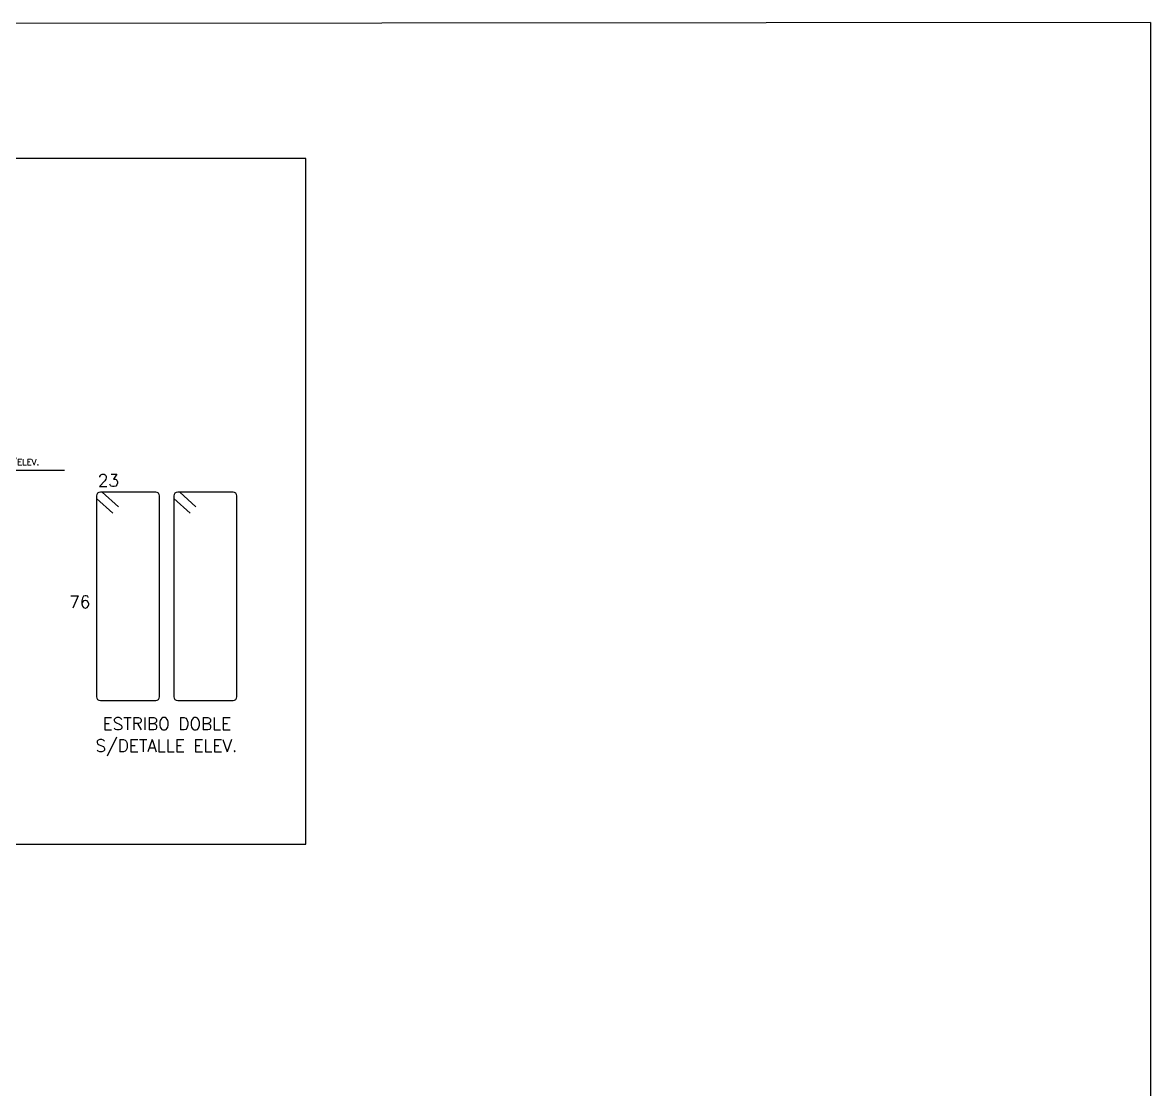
# Model space of a CAD drawing. Extents: x -16110 to 12046, y -24256 to 28890.
# Drawn here: x 3631 to 5687, y 2178 to 4123 of the extents above; entities that cross this region are included whole.
import ezdxf
from ezdxf.enums import TextEntityAlignment as Align

# ---------------------------------------------------------------- set-up
doc = ezdxf.new("R2010")
doc.units = 0
doc.header["$LTSCALE"] = 30
doc.header["$MEASUREMENT"] = 0
doc.layers.get('0').update_dxf_attribs({"linetype": 'CONTINUOUS'})
for name, color, linetype in [('RLA-CORTES', 5, 'CONTINUOUS'), ('RLA-FE', 7, 'CONTINUOUS'), ('RLA-FORMATO', 7, 'CONTINUOUS'), ('TEXTOS', 3, 'CONTINUOUS'), ('TEXTOS50A', 3, 'CONTINUOUS')]:
    doc.layers.add(name, color=color, linetype=linetype)
doc.styles.add('ROMANS', font='romans.shx', dxfattribs={"height": 11.25})

# ---------------------------------------------------------------- blocks, each defined once
blk = doc.blocks.new('A$C1B1873A6')
at = {"layer": 'RLA-FE'}
for p, q in [((0, 186.5), (-50.5, 186.5)), ((-48.7, 186.5), (-33.9, 173)), ((-54, 183), (-54, 0)), ((-54, 180.8), (-39.2, 167.3)), ((3.5, 0), (3.5, 183)), ((-50.5, -3.5), (0, -3.5))]:
    blk.add_line(p, q, dxfattribs=at)
for centre, start, end in [((-50.5, 183), 90, 180), ((0, 183), 0, 90), ((-50.5, 0), 180, 270), ((0, 0), 270, 0)]:
    blk.add_arc(centre, 3.5, start, end, dxfattribs=at)

msp = doc.modelspace()

# ---------------------------------------------------------------- linework, layer by layer
at = {"layer": 'RLA-CORTES', "color": 2}
msp.add_lwpolyline([(4147.34, 3875.455), (1697.34, 3875.455), (1697.34, 2625.455), (4147.34, 2625.455)], close=True, dxfattribs=at)
at = {"layer": 'RLA-FORMATO', "color": 6, "linetype": 'Continuous'}
for q in [(-58.1, 4118.098), (5686.9, 68.098)]:
    msp.add_line((5686.9, 4123.098), q, dxfattribs=at)
at = {"layer": 'TEXTOS50A', "color": 1}
msp.add_line((3707.711, 3306.869), (3476.315, 3306.869), dxfattribs=at)

# ---------------------------------------------------------------- block references
at = {"xscale": 2, "yscale": 2, "zscale": 2}
for p in [(3874.048, 2894.169), (4015.048, 2894.169)]:
    msp.add_blockref('A$C1B1873A6', p, dxfattribs=at)

# ---------------------------------------------------------------- texts
at = {"layer": 'RLA-FE', "color": 3, "style": 'ROMANS'}
msp.add_text('23', height=22.5, dxfattribs=at).set_placement((3768.412, 3277.141))
for s, p in [('76', (3754.828, 3055.894)), ('ESTRIBO DOBLE', (4011.597, 2833.653)), ('S/DETALLE ELEV.', (4022.597, 2793.653))]:
    msp.add_text(s, height=22.5, dxfattribs=at).set_placement(p, align=Align.RIGHT)
at = {"layer": 'TEXTOS', "style": 'ROMANS'}
msp.add_text('PROYECCION FE S/ELEV.', height=11.25, dxfattribs=at).set_placement((3473.967, 3316.236))

doc.saveas('drawing.dxf')
